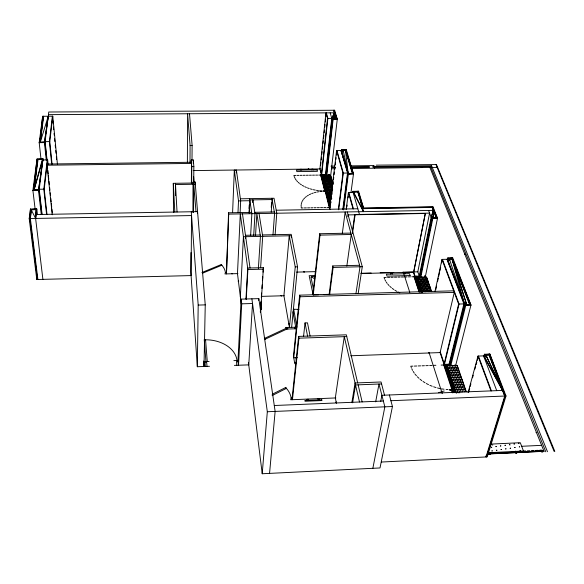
<?xml version="1.0" encoding="UTF-8"?>
<svg xmlns="http://www.w3.org/2000/svg" width="584" height="584" viewBox="0 0 584 584"><rect width="100%" height="100%" fill="white"/><g stroke="black" fill="none" stroke-linecap="round" stroke-linejoin="round"><path stroke-width="0.88" d="M187.376 162.535L187.573 113.756L190.092 145.46L189.99 162.68M191.231 162.732L191.253 160.031L193.311 160.001L193.852 166.586L193.706 182.836M190.961 252.617L190.822 271.684L197.326 366.73L209.495 366.285M191.377 183.259L191.523 163.432L47.027 165.206L52.253 214.744M191.654 182.865L191.771 166.615L191.253 160.031M192.005 159.936L192.114 145.438L189.501 113.749M192.932 212.496L193.005 182.069L195.129 182.04L205.247 304.877L203.998 366.489L203.59 361.058M193.282 163.6L193.311 160.001M193.53 212.481L193.786 184.259L195.99 211.671M195.1 184.77L195.129 182.04M197.545 213.459L197.567 211.642L36.099 214.547M197.326 366.73L198.195 305.082L191.26 211.758M424.553 276.728L425.261 277.101L437.482 218.336L436.168 217.693L433.635 217.744L433.204 216.62L433.35 210.364L228.716 214.116L228.556 212.788L251.66 212.372M228.716 214.116L226.461 273.896L228.556 212.788M232.6 212.539L234.323 170.2L236.396 170.178L240.674 200.859L240.126 212.561M236.279 172.879L236.396 170.178M237.987 212.598L238.52 200.896L234.323 170.2M240.367 296.971L243.411 236.739L291.452 235.732L291.292 237.549M269.56 473.383L275.13 411.413L258.822 298.628L241.141 299.132L237.987 360.481L238.25 362.854M241.141 299.132L241.725 303.826L238.52 365.234L237.987 360.481L233.87 360.627M245.572 238.491L245.667 236.695M249.054 208.524L249.244 204.933M249.098 212.503L249.536 204.422M249.215 213.291L249.901 200.706L238.52 200.896M42.895 279.356L35.617 218.438L36.186 208.977L31.047 209.452L30.448 209.079L29.2 218.555L36.799 279.51L191.085 275.582L191.545 215.562L29.2 218.555M245.973 298.906L247.689 268.041L263.377 267.654L260.661 311.798M246.222 299.534L247.893 269.56L240.294 213.905L237.476 273.619L241.243 304.06M250.638 235.381L251.865 213.693L249.587 198.648M252.697 202.568L252.85 199.874L254.982 213.634L253.704 235.316M37.427 279.495L29.857 218.54L31.047 209.452L35.617 218.438L36.186 208.977M255.544 235.279L256.858 213.598L260.449 236.381L258.362 268.691M29.857 218.54L30.448 209.079L36.785 208.97L37.427 214.401M260.61 267.742L262.698 236.338L259.041 213.561M258.697 300.432L258.822 298.628M260.318 312.075L260.442 310.265M260.756 305.731L261.07 301.198M261.318 297.57L261.632 293.037M261.939 288.503L262.194 284.875M262.501 280.342L262.756 276.721M263.063 272.188L263.377 267.654M271.239 207.378L271.56 202.831M271.217 212.102L272.122 199.553L249.777 199.925M272.976 234.914L274.597 213.277L271.888 198.283M30.353 218.533L31.047 209.452L36.135 209.364L31.499 209.729L30.353 218.533L37.894 279.481M275.108 234.87L276.772 213.233L274.02 198.246L240.389 198.801M389.382 394.988L392.441 406.508L380.009 467.959L262.216 473.748L267.319 411.742L251.894 298.826M333.004 184.142L330.705 175.456L326.733 175.507L333.136 119.253L333.931 118.734L334.442 112.807L48.443 114.654L48.618 116.464M295.241 266.866L289.438 327.427L283.919 295.745L289.226 235.775L295.241 266.866L297.555 266.808L291.635 327.354M453.71 290.817L299.687 295.154L293.46 356.152L294.759 363.679L295.738 363.642L295.657 363.168M299.687 295.154L299.993 296.76L293.745 357.788L297.38 357.663M335.866 397.938L292.453 399.697L292.161 397.908L298.614 336.399L346.349 334.822L357.671 382.892M298.614 336.399L298.942 338.173L292.453 399.697L290.759 399.763L290.635 398.996L291.314 398.967L291.146 397.952A28.813 21.484 4.5 0 0 287.671 389.908L285.649 387.506L272.137 394.302M320.638 165.301L320.93 162.593M321.222 159.877L321.521 157.162M321.813 154.453L322.105 151.738M322.397 149.03L322.689 146.314M322.981 143.606L323.281 140.89M323.572 138.182L323.864 135.466M324.156 132.75L324.448 130.042M324.74 127.327L325.04 124.618M325.332 121.903L325.624 119.194M325.916 116.479L326.208 113.763M303.549 336.457L305.031 322.93L307.498 322.85L310.067 336.026M321.368 174.682L327.529 118.421L325.96 112.865L319.915 168.922L321.368 174.682L326.938 174.302L325.843 174.317M321.704 174.674L327.879 118.421L326.31 112.865M36.799 279.51L37.099 276.86M334.442 112.807L332.128 117.88L325.923 174.616L325.784 174.09L325.441 174.623L331.778 118.391L334.442 112.807L333.931 118.734L337.275 119.224L330.705 175.456L323.397 175.558M318.616 294.767L313.214 294.92L312.914 293.504L319.696 233.746L350.867 233.089M330.179 112.836L331.778 118.391L332.128 117.88L333.676 117.873L332.88 118.384L326.5 174.609L326.733 175.507L327.171 175.2M57.415 164.06L52.757 116.201L42.669 116.274L39.829 142.328L40.311 142.087L43.238 116.267L39.829 142.328L39.194 142.657L40.982 158.936M313.214 294.92L320.017 235.133L319.696 233.746M334.42 112.055L334.625 110.252L48.764 112.011L48.443 114.654M47.253 159.899L43.807 189.179L46.574 214.313M46.983 214.306L44.223 189.172L47.647 159.892L42.844 159.95M52.078 164.17L49.786 141.598L52.757 116.201M350.955 192.705L353.481 173.966L346.232 149.475L343.326 151.015L342.188 150.475L336.588 150.533L329.756 207.882L330.186 209.598M330.529 204.291L330.851 201.604M331.172 198.91L331.383 197.122M331.705 194.436L332.026 191.742M332.245 189.953L332.566 187.267M332.887 184.581L333.208 181.887M333.53 179.2L333.741 177.412M334.063 174.718L334.384 172.032M334.705 169.345L334.917 167.557M335.238 164.863L335.559 162.177M335.88 159.49L336.099 157.702M336.421 155.008L336.632 153.22M35.617 218.438L36.785 208.97M41.851 214.598L39.091 190.333L42.968 158.943L37.04 159.016L32.901 190.428L35.149 209.306M46.888 160.673L44.99 142.598L48.246 116.238L40.311 142.087L44.508 142.043L48.246 116.238L44.435 142.606L46.348 160.68M341.691 151.314L341.91 149.526L346.232 149.475L346.005 151.263M41.281 214.605L38.5 190.34L42.968 158.943L42.333 159.534L34.098 189.778L32.901 190.428L39.091 190.333M44.435 142.606L44.508 142.043L39.194 142.657L42.669 116.274L42.953 118.983M338.326 209.7L342.954 173.098L336.588 150.533M338.698 209.692L343.326 173.09L336.953 150.533M329.091 294.759L332.771 265.939L359.591 265.275M329.661 294.475L333.128 267.435L332.771 265.939M40.311 142.087L43.669 116.267M342.779 209.619L347.531 173.032L342.954 173.098M343.173 209.758L347.823 174.047L341.034 150.489L341.713 151.037L343.326 151.015L348.188 173.448L352.291 173.397L353.481 173.966L345.764 149.796L341.91 149.526L342.188 150.475L341.64 150.796L342.837 150.781L342.56 149.833L346.232 149.475M343.699 209.751L348.363 174.039L341.552 150.482M342.312 233.476L345.151 211.985L359.992 266.764L355.926 293.737M346.151 209.59L348.414 192.472L353.116 192.399M346.889 206.882L347.13 205.079M348.086 197.874L348.327 196.071M347.86 216.701L348.101 214.905L425.313 213.467L413.735 272.173L361.168 273.524M346.83 266.085L351.247 234.476L320.017 235.133M352.451 230.906L354.707 214.781M352.466 233.585L355.108 214.773M38.5 190.34L42.968 158.943L43.165 160.739M358.16 293.672L362.277 266.713L347.29 211.941M351.867 402.617L355.065 382.994L381.075 381.98L384.506 395.185M352.605 402.785L355.517 384.944L381.578 383.922M301.125 205.079L301.154 206.291M301.256 204.356L301.468 203.166M375.68 401.836L378.979 384.024L384.849 406.822L372.855 468.31M380.695 401.529L381.878 395.288L502.561 390.411L485.998 355.13L484.421 354.269L483.939 356.006M413.83 271.034L425.313 213.467M417.669 271.407L419.254 276.093L431.167 217.321L433.35 210.364L433.635 217.744L432.832 218.423L420.823 277.217L422.312 277.02M419.786 276.079L431.722 217.306L431.474 216.649L433.35 210.364M432.401 217.299L432.832 218.423L437.482 218.336L432.561 207.145L436.73 217.971L433.291 218.036L432.401 217.299L431.167 217.321L431.474 216.649L433.204 216.62L432.401 217.299L420.436 276.064L420.823 277.217L421.268 276.816L420.436 276.064L414.706 276.21L413.363 272.18M434.992 291.452L442.015 259.398L448.329 259.245L449.724 259.946L464.214 303.067L466.134 303.008L466.66 304.395L465.806 305.242L450.804 365.569L452.439 365.321M435.788 289.664L436.569 286.102M437.547 281.649L438.329 278.086M438.715 276.305L439.496 272.743M439.891 270.961L440.672 267.399M441.643 262.946L442.431 259.384L459.068 304.038L444.431 364.379M447.461 259.771L447.855 257.997L452.731 257.88L470.945 305.089L455.681 365.387L454.885 364.942M451.279 365.08L450.804 365.569L450.322 364.161L444.022 364.394L458.63 304.052L442.015 259.398M449.03 364.212L463.908 303.892L447.03 259.274L447.891 259.989L449.724 259.946L452.731 257.88L448.651 258.398L447.855 257.997L448.329 259.245L447.775 259.676L449.125 259.646L448.651 258.398L452.264 258.31L470.945 305.089L465.806 305.242L465.273 303.855L466.134 303.008L451.906 258.632L448.651 258.398L449.724 259.946L449.242 258.697L452.264 258.31L470.098 304.644L470.945 305.089M449.614 364.19L464.521 303.877L447.621 259.26M458.63 304.052L465.273 303.855L450.322 364.161L450.563 364.869L446.161 365.029M468.083 392.579L477.989 356.079L485.012 355.824L486.596 356.693L502.561 390.411L483.567 355.875L484.567 356.766L502.561 390.411M468.529 392.558L469.711 388.214M470.186 386.477L470.894 383.87M472.544 377.79L473.252 375.176M474.909 369.095L475.617 366.489M476.091 364.752L476.799 362.146M477.267 360.408L478.449 356.065L491.414 390.864M42.968 158.943L34.098 189.778L38.581 189.705L33.587 190.056L37.04 159.016L38.026 159.585L42.333 159.534L42.406 158.95L37.602 159.344L33.587 190.056L38.544 189.982L32.901 190.428M381.367 462.032L487.217 456.9L506.007 395.981L489.837 354.072L489.334 354.619L504.722 396.032L486.005 456.958L485.713 456.111M489.837 354.072L485.326 354.758L485.917 356.32L484.413 356.371L485.012 355.824L484.421 354.269L489.837 354.072L505.269 396.01L486.523 456.936L486.231 456.082M419.254 276.093L419.56 275.407M492.597 445.19L492.75 444.826M301.694 202.473L302.22 201.341M302.534 200.662L303.293 199.597M260.968 309.878L261.596 307.914A5.906 3.986 3.6 0 1 261.34 309.264M303.782 198.969L304.673 197.954M484.224 355.853L484.567 356.766L486.596 356.693L485.998 355.13L489.334 354.619L505.269 396.01M305.33 197.399L306.425 196.465M431.605 165.776L372.745 166.542L372.986 167.272L430.649 166.52L431.605 165.776L547.485 451.717M357.736 191.881L363.555 211.649L352.809 191.34L353.539 191.946L357.736 191.881L358.591 191.245L363.657 208.378L358.101 191.61L353.459 191.683L358.591 191.245L352.809 191.34L359.474 214.452M309.301 194.669L310.805 193.99M307.155 195.947L308.491 195.151M272.144 395.558L286.452 388.345L285.649 387.506M285.985 327.536L286.868 329.055L286.116 328.31L264.53 338.392L265.282 339.151L286.868 329.055L296.614 328.741M311.732 193.603L313.323 192.997M202.604 273.166L221.862 265.224L221.205 264.574L201.947 272.509M438.628 392.733L440.716 391.988M441.971 391.536L444.205 390.995M431.722 217.306L432.861 216.905L433.635 217.744M484.567 356.766L485.917 356.32L484.421 354.269M332.274 118.384L333.333 118.092L333.931 118.734M447.891 259.989L449.125 259.646L447.855 257.997M314.36 192.705L316.09 192.224M466.134 303.008L464.346 303.41L465.762 303.373L466.66 304.395L470.098 304.644L451.906 258.632L464.214 303.067M341.713 151.037L342.837 150.781L341.91 149.526M433.204 216.62L431.576 216.934L432.861 216.905L433.291 218.036L436.168 217.693L432.226 207.422L436.73 217.971L432.832 218.423M320.142 191.501L322.069 191.333M317.163 191.99L319.025 191.683M485.998 355.13L489.334 354.619L485.326 354.758L486.596 356.693M333.676 117.873L332.194 118.099L333.333 118.092L333.588 118.961L336.654 118.939L334.092 110.259L337.275 119.224L333.136 119.253L332.88 118.384L327.529 118.421M500.824 445.921L500.444 445.972L500.824 445.921M465.806 305.242L470.098 304.644L466.295 304.76L465.273 303.855M328.004 175.112L330.113 175.163L327.909 175.193M449.315 390.185L451.534 389.973M333.136 119.253L336.654 118.939L333.69 110.259L336.187 118.72L333.588 118.961L332.88 118.384M353.356 191.326L353.539 191.946L358.101 191.61L363.138 208.671M323.237 191.26L325.135 191.158M488.742 452.688L525.768 450.914M527.301 450.841L529.863 450.717M531.396 450.644L533.959 450.519M535.491 450.446L538.046 450.322M539.579 450.249L541.207 450.169L541.937 451.979L542.616 451.95L541.945 450.279L541.266 450.308M489.823 452.775L489.136 452.812L489.721 454.498L490.414 454.461L489.779 452.636M515.285 451.556L515.971 451.527M487.684 453.169L489.231 453.089M542.061 450.556L543.762 450.476L544.208 451.585L542.507 451.673M490.071 453.476L541.543 451.009M490.166 453.761L541.653 451.286M487.896 454.301L489.626 454.213M491.283 444.081L520.3 442.716L523.468 451.016M521.665 446.286L541.624 445.344M274.276 405.508L383.359 401.026M390.908 400.712L506.007 395.981M267.319 411.742L392.441 406.508M453.461 384.907L463.805 384.498M454.286 387.36L464.652 386.951M451.936 388.207L452.425 388.185M453.396 388.148L453.885 388.126M451.571 388.594L452.06 388.579M454.133 388.871L452.184 388.944L444.336 365.336M449.505 389.564L451.899 389.586M454.461 389.856L452.023 389.951L443.431 364.058L443.906 364.044M455.111 389.827L465.506 389.411M451.563 390.046L451.76 390.645M451.6 390.17L450.49 390.192L451.717 390.521M451.906 391.09L453.856 391.01M291.146 397.952L292.161 397.908M448.614 370.438L458.805 370.052M449.41 372.818L459.623 372.431M450.213 375.213L460.455 374.819M451.023 377.614L461.287 377.22M451.834 380.038L462.119 379.636M452.644 382.469L462.959 382.06M294.555 362.496L296.073 362.438M234.388 365.387L248.755 364.869L252.536 303.512L241.725 303.826M412.932 366.139L410.771 366.219L411.326 367.577M414.37 366.088L416.764 366M418.202 365.949L420.597 365.854M422.028 365.803L424.422 365.715M425.853 365.664L428.247 365.577M429.678 365.518L432.065 365.431M433.496 365.38L435.883 365.292M441.124 365.095L443.263 365.015M443.855 365.35L446.234 365.263M444.57 366.044L445.044 366.022M445.994 365.986L446.475 365.971M447.819 368.066L457.98 367.686M350.728 355.766L440.095 352.583L454.294 292.394L299.993 296.76M203.641 361.708L209.108 361.511M206.999 366.38L206.699 362.554L206.035 362.576L204.254 339.815L205.553 339.771L207.283 361.576M298.942 338.173L346.765 336.581M285.613 327.551L296.964 327.186L293.679 309.184M296.497 328.084L295.869 328.099L292.912 311.79M421.327 289.036L430.663 288.781M421.991 291.029L431.35 290.766M261.398 296.38L284.218 295.738M324.018 294.613L329.42 294.467M198.195 305.082L205.247 304.877M414.603 275.925L414.173 275.933L414.523 276.991L416.691 276.94M238.637 281.371L238.089 281.138L238.732 281.116M386.221 277.451L384.046 277.502L384.586 278.845M387.528 277.415L389.703 277.356M391.01 277.32L393.185 277.261M394.485 277.232L396.66 277.174M397.959 277.137L400.135 277.079M401.434 277.05L403.602 276.991M404.902 276.955L407.07 276.896M408.369 276.867L410.537 276.809M411.837 276.772L414.428 276.707M416.626 276.743L420.626 276.641M414.377 277.874L416.115 277.831M418.042 279.24L427.276 278.999M418.691 281.181L427.948 280.933M419.349 283.13L428.627 282.882M420.005 285.094L429.306 284.839M420.662 287.058L429.985 286.802M247.893 269.56L263.61 269.173M333.128 267.435L362.277 266.713M221.205 264.574A25.265 16.374 0.8 0 1 225.417 272.56L226.307 272.538M237.914 273.604L224.964 273.94L225.417 272.56M296.636 272.115L315.762 271.633M360.897 273.283L371.154 273.02M380.169 272.786L393.762 272.436M402.799 272.202L417.808 271.815L429.583 213.138L354.641 214.54M315.521 275.517L309.148 275.684L312.856 293.504M315.112 276.517L311.601 276.612L310.951 277.123L313.688 290.182M245.477 235.294L260.23 234.987M262.471 234.936L291.182 234.337L297.555 266.808M329.186 207.232L330.529 207.211M303.125 207.941L301.3 207.977L301.22 207.028M304.344 207.919L306.374 207.882M307.593 207.86L309.622 207.824M310.841 207.802L312.863 207.765M314.082 207.743L316.105 207.707M317.316 207.692L319.346 207.656M320.558 207.634L322.58 207.597M323.791 207.576L325.814 207.539M327.025 207.517L328.843 207.481M329.814 208.123L329.412 208.13L325.076 190.924L327.047 190.895M363.547 208.006L433.021 206.765L437.482 218.336M363.051 208.386L433.16 207.13M276.217 210.225L357.831 208.765M432.671 207.415L362.679 208.678L358.101 191.61M254.777 212.313L274.356 211.956M328.113 194.034L332.267 193.961M328.515 195.611L331.011 195.574M328.916 197.202L331.42 197.158M329.325 198.794L331.836 198.75M31.499 209.729L36.099 209.649M329.464 206.736L329.865 206.729M323.602 180.106L324.303 180.091M324.558 180.091L331.902 179.982M173.499 212.503L173.295 183.325L193.078 183.033M323.989 181.631L324.689 181.617M324.945 181.617L332.303 181.507M195.304 184.237L175.499 184.529L175.558 195.472M324.375 183.157L325.076 183.15M325.332 183.142L332.712 183.033M324.762 184.697L325.471 184.683M325.726 184.683L332.296 184.581M44.223 189.172L39.223 189.245L42.084 214.394M325.157 186.238L325.865 186.23M326.12 186.223L332.705 186.121M325.551 187.785L326.259 187.778M326.514 187.771L332.289 187.683M325.945 189.34L326.653 189.333M326.909 189.326L332.697 189.238M324.5 190.223L326.084 190.202M324.573 190.508L324.456 190.888M324.594 190.588L322.828 190.88M327.31 190.888L332.274 190.807M327.208 191.523L325.624 191.545L329.588 207.225M325.288 191.786L325.689 191.778M325.748 192.012L326.142 192.012M326.93 191.997L327.332 191.99M327.712 192.457L331.858 192.392M376.22 165.155L436.474 164.571L554.8 451.359M330.975 166.126L334.625 166.075M351.035 165.871L373.826 165.579M367.548 166.535L368.051 166.528L368.329 167.404L367.205 167.053M368.102 166.674L369.365 166.659L369.548 167.243L368.285 167.258M331.515 167.367L335.128 167.323M351.4 167.112L367.664 166.9M331.559 167.513L335.172 167.469M351.444 167.258L367.708 167.046M421.298 167.301L422.239 167.287M193.165 170.586L320.769 168.915M331.632 168.769L335.223 168.725M351.364 168.513L431.036 167.462M432.277 167.447L437.139 167.382M321.309 174.455L320.923 174.463L321.134 175.288L323.069 175.258M347.823 174.047L353.481 173.966M295.832 175.412L293.883 175.441L294.241 176.485M297 175.397L298.942 175.368M300.11 175.353L302.059 175.324M303.227 175.309L305.169 175.28M306.337 175.266L308.279 175.237M309.44 175.222L311.382 175.193M312.549 175.178L314.491 175.156M315.652 175.134L317.587 175.112M318.754 175.09L321.076 175.061M328.223 174.959L329.661 174.945M323.032 175.112L326.617 175.061M323.149 175.558L322.448 175.572L326.339 190.902M320.915 175.966L322.463 175.945M322.828 177.076L323.529 177.069M323.784 177.061L331.099 176.959M323.215 178.587L323.916 178.58M324.171 178.573L331.5 178.47M47.165 164.024L191.428 162.264M191.771 166.615L193.852 166.586M49.786 141.598L45.107 141.642L47.1 160.615M39.194 142.657L44.99 142.598M190.092 145.46L192.114 145.438M446.118 389.499L448.016 389.535M293.263 309.243L296.526 309.323A26.616 18.287 6 0 1 298.964 309.586M321.631 190.851L319.638 190.705M318.441 190.574L316.455 190.326M441.497 388.878L444.015 389.214M313.331 189.712L315.287 190.092M436.029 387.601L433.62 386.783M437.518 387.973L440 388.594M310.33 188.887L312.199 189.42M432.189 386.25L429.846 385.316M306.425 187.479L304.797 186.719M307.469 187.88L309.213 188.559M399.792 292.891L397.857 291.92M303.848 186.238L302.322 185.398M426.291 383.52L428.51 384.644M396.719 291.314L394.901 290.255M311.703 277.101L314.82 278.853M509.956 444.891L509.525 444.643L509.956 444.891M515.694 451.388L515.373 451.206L515.796 451.388M300.11 183.945L301.49 184.858M421.816 380.659L420.02 379.199M423.02 381.454L425.021 382.783M392.207 288.401L393.886 289.554M298.234 182.354L299.395 183.354M418.976 378.293L417.312 376.768M389.878 286.372L391.324 287.642M415.034 374.154L416.458 375.782M387.878 284.226L389.061 285.591M387.17 283.415L386.228 281.999M296.657 180.682L297.577 181.748M296.103 180.047L295.394 178.945M412.552 370.395L411.749 368.635M413.202 371.424L414.282 373.147M385.695 281.152L384.936 279.721M295 178.281L294.467 177.164M353.539 191.946L363.555 211.649M435.963 164.535L554.121 451.396M430.649 166.52L545.784 451.797M429.912 167.477L543.689 450.476M542.229 450.549L542.675 451.658M541.039 450.176L541.317 450.877L516.351 452.074L516.088 451.374M541.762 451.987L541.543 451.432L516.563 452.636L516.767 453.191M447.03 259.274L464.521 303.877L465.762 303.373L466.295 304.76L469.463 304.315L451.906 258.632L466.66 304.395M488.954 355.021L504.722 396.032M428.568 210.452L431.167 217.321M483.567 355.875L496.721 390.645M515.913 451.381L516.599 453.206L515.913 453.235L515.234 451.417M515.059 451.425L515.322 452.125L490.195 453.33L489.947 452.629M515.738 453.242L515.533 452.68L490.385 453.892L490.582 454.454M477.989 356.079L490.94 390.879M431.664 291.657L426.612 277.064L417.392 277.305L422.298 291.927M466.317 391.754L457.17 365.336L447.03 365.708L456.184 393.032M426.313 277.072L431.357 291.671M456.841 365.343L465.981 391.769M424.729 275.56L425.261 277.101M424.875 277.108L429.897 291.708M455.257 365.401L464.353 391.835M423.436 277.152L428.437 291.752M453.673 365.46L462.725 391.901M421.991 277.188L426.97 291.788M452.089 365.526L461.097 391.966M420.553 277.225L425.502 291.832M450.505 365.584L459.761 392.886M419.115 277.261L424.042 291.876M448.921 365.642L458.133 392.952M417.669 277.298L422.575 291.912M447.337 365.701L456.498 393.017M416.91 276.736L422.028 292.029M446.468 365.015L455.732 392.682M416.429 276.166L421.889 292.482M445.921 364.328L455.381 392.594M415.823 276.962L420.838 292.007M453.491 389.893L454.425 392.696M413.654 271.925L415.078 276.203M440.358 352.13L444.147 363.525M415.538 277.845L420.254 292.022M453.206 391.039L453.768 392.725M440.015 352.349L444.022 364.394M414.669 277.867L419.378 292.051M452.228 391.076L452.79 392.762M413.998 276.714L419.078 292.058M451.41 389.601L452.461 392.776M450.928 390.178L451.06 390.572M373.775 165.433L374.132 166.52M374.373 167.25L374.68 168.207M405.179 273.743L404.873 272.786L403.434 272.823L403.741 273.779M403.391 272.436L409.786 292.387M429.204 352.977L442.234 393.616M368.227 166.674L368.409 167.258M367.847 167.484L367.526 166.462L367.161 166.907M392.207 274.078L391.908 273.115L390.47 273.159L390.762 274.115M334.625 110.252L337.275 119.224M348.801 192.472L353.429 208.838M348.414 192.472L353.035 208.846M330.434 175.456L332.734 184.15M329.15 175.477L332.573 188.508M327.858 175.492L331.938 191.136M326.565 175.514L331.522 194.64M325.281 175.528L331.325 199.005M323.989 175.55L330.88 202.509M323.288 175.105L330.617 203.867M322.916 174.66L330.413 204.108M330.303 205.269L326.872 191.764L326.084 191.771L329.931 206.97M322.697 175.565L326.595 190.902M322.295 175.273L326.259 190.902M320.66 170.565L321.499 173.857M321.952 175.952L325.558 190.209M322.185 177.908L322.324 178.478M321.171 175.966L324.762 190.223M320.689 175.069L324.74 191.165M313.236 169.9L313.053 169.163L311.776 169.178L311.951 169.922M358.131 384.841L362.146 401.894M359.488 402.004L344.283 336.669L335.326 397.959L336.442 403.31M301.665 170.053L301.497 169.316L300.212 169.331L300.38 170.075M305.031 322.93L307.564 336.107M294.767 327.259L295.044 328.792M296.008 357.707L296.424 360.058M287.554 327.485L287.817 329.026M260.814 302.578L261.632 308.184M242.484 213.861L250.032 267.983M248.463 362.496L262.216 473.748M30.448 209.079L30.667 210.868M236.87 365.299L236.447 361.489L237.104 361.467L237.002 360.518A31.207 22.374 0.5 0 0 204.254 339.815M47.647 159.892L48.114 164.381M47.26 164.922L47.64 168.52M47.83 170.324L48.209 173.922M48.399 175.726L48.771 179.325M48.961 181.12L49.341 184.727M49.625 187.428L49.91 190.121M50.195 192.822L50.48 195.523M50.764 198.224L51.144 201.823M51.334 203.626L51.713 207.225M51.903 209.028L52.283 212.627M51.699 164.17L49.399 141.598L52.385 116.209L52.56 118.012M52.83 120.72L53.093 123.428M53.443 127.042L53.706 129.75M54.064 133.364L54.239 135.167M54.589 138.78L54.852 141.489M55.21 145.102L55.473 147.81M55.735 150.519L55.998 153.227M56.356 156.84L56.619 159.549M193.632 176.514L194.129 182.661M204.962 361.664L205.334 366.438M175.426 183.296L177.04 212.014M173.295 183.325L174.82 212.05M265.282 339.151A26.681 18.396 5.5 0 1 264.296 338.085M536.864 432.583L536.149 432.62L536.864 432.583M465.09 254.237L464.499 254.252L465.09 254.237M445.461 367.694L444.782 367.716L445.461 367.694M37.602 159.344L34.098 189.778L38.026 159.585L42.362 159.286L37.602 159.344M336.581 402.245L335.858 402.274L336.581 402.245M288.584 323.719L289.168 323.974L288.584 323.719M322.448 177.85L321.893 177.857L322.448 177.85M318.097 398.799L318.287 399.792L319.536 399.522L319.426 398.967L318.097 398.799M308.556 399.682L307.637 400.354L306.899 399.471L308.148 399.201L308.556 399.682M533.594 450.534L532.827 450.388L533.594 450.534M429.554 352.962L428.868 352.831L429.554 352.962M403.712 272.429L403.084 272.319L403.712 272.429M422.517 167.28L421.969 167.192L422.517 167.28M287.146 327.5L286.481 327.376L287.146 327.5M304.33 271.925L303.709 271.808L304.33 271.925M281.707 295.811L281.072 295.687L281.707 295.811M232.271 273.75L231.651 273.641L232.271 273.75M308.79 169.068L308.25 168.98L308.79 169.068M518.942 443.263L518.57 443.322L518.942 443.263M519.614 446.855L519.242 446.913L519.621 446.862M501.437 449.534L501.057 449.592L501.437 449.534M515.088 447.526L514.708 447.585L515.088 447.526M520.293 450.476L519.913 450.534L520.3 450.476M505.372 445.256L504.992 445.307L505.372 445.256M491.713 447.256L491.334 447.308L491.713 447.256M496.276 446.585L495.889 446.643L496.276 446.585M514.431 443.928L514.051 443.986L514.431 443.928M492.29 450.884L491.911 450.936L492.29 450.884M505.992 448.862L505.613 448.921L505.992 448.862M510.547 448.198L510.168 448.249L510.547 448.198M496.867 450.206L496.488 450.264L496.867 450.206M345.764 149.796L342.56 149.833L343.326 151.015L343.056 150.066L345.414 150.044L352.802 173.638L348.363 174.039L341.034 150.489L348.188 173.448L345.414 150.044L352.291 173.397L348.261 173.703L352.802 173.638L345.764 149.796M453.52 388.521L452.549 388.557L444.928 365.672L445.877 365.635L453.52 388.521M321.784 399.792L304.877 400.478L305.016 401.244L321.93 400.558L321.784 399.792M410.121 275.546L387.002 276.152L386.425 274.224L409.494 273.626L410.121 275.546M317.09 169.849L296.511 170.126L296.84 171.608L317.455 171.331L317.09 169.849"/></g></svg>
